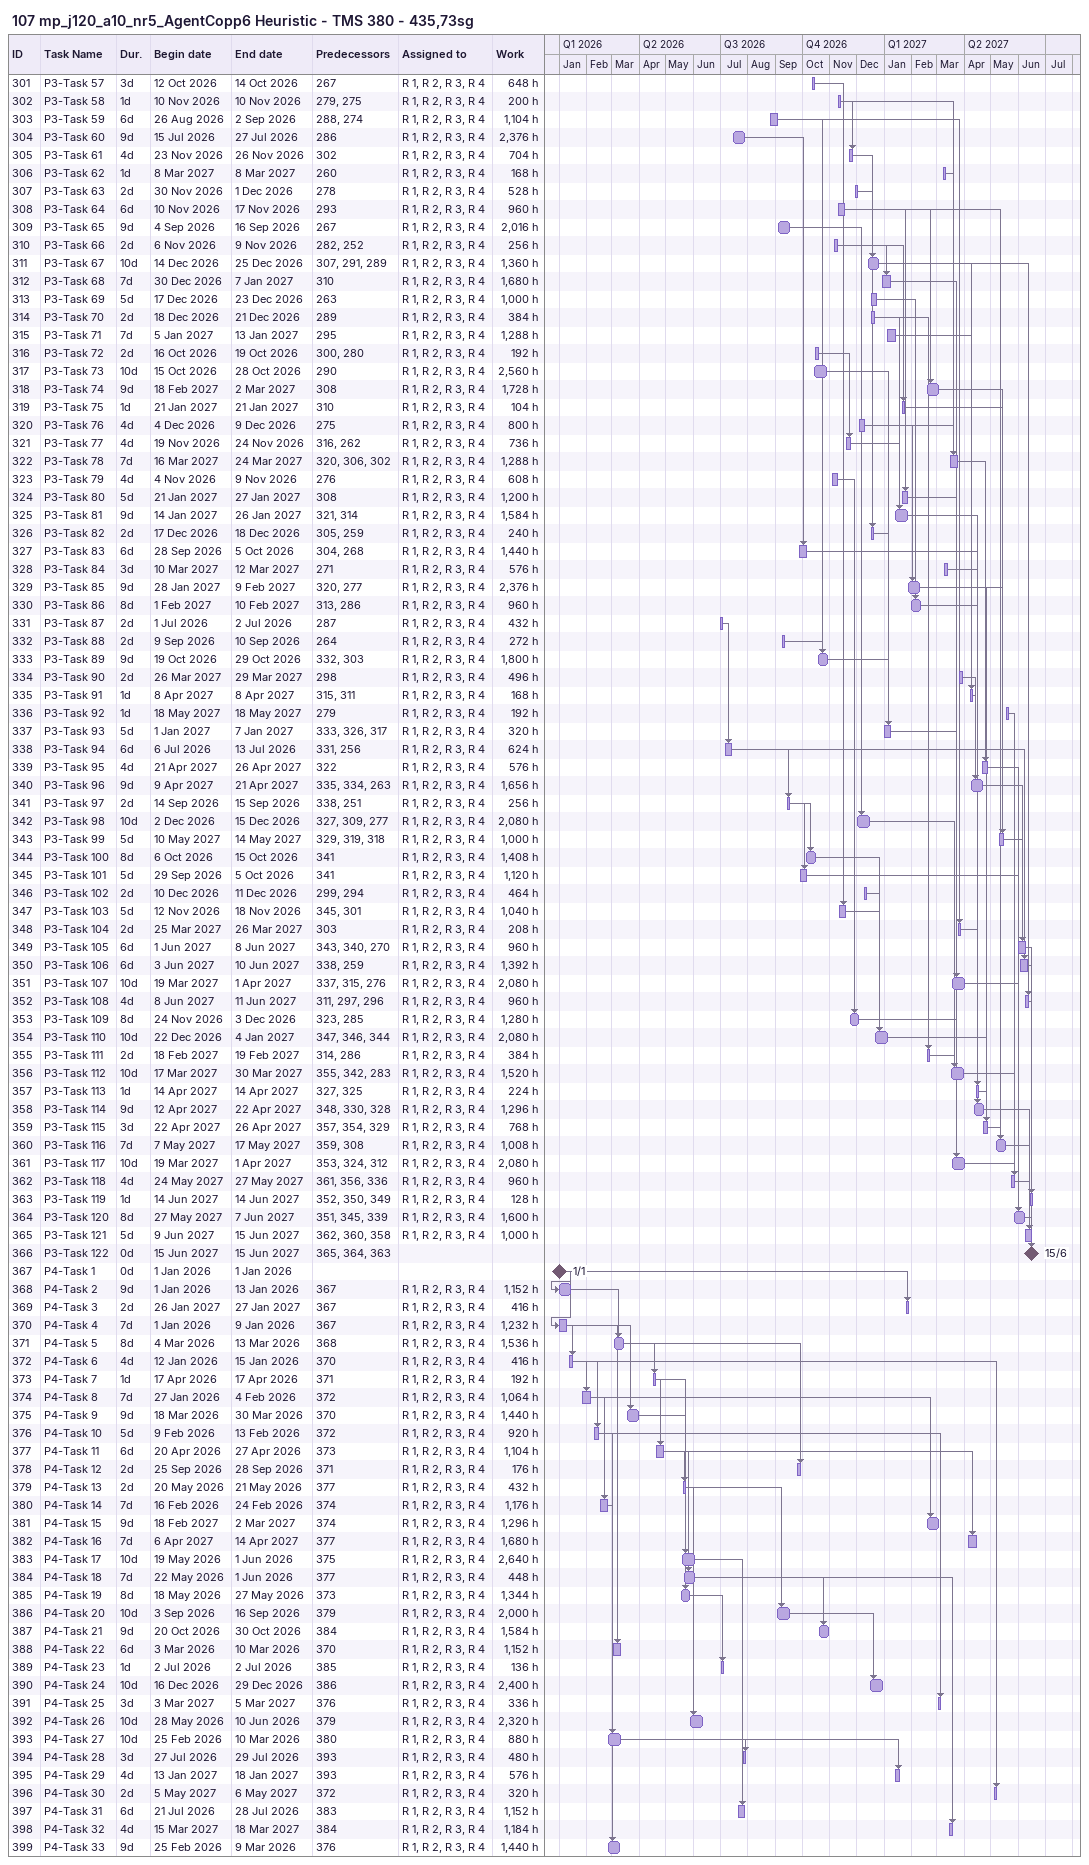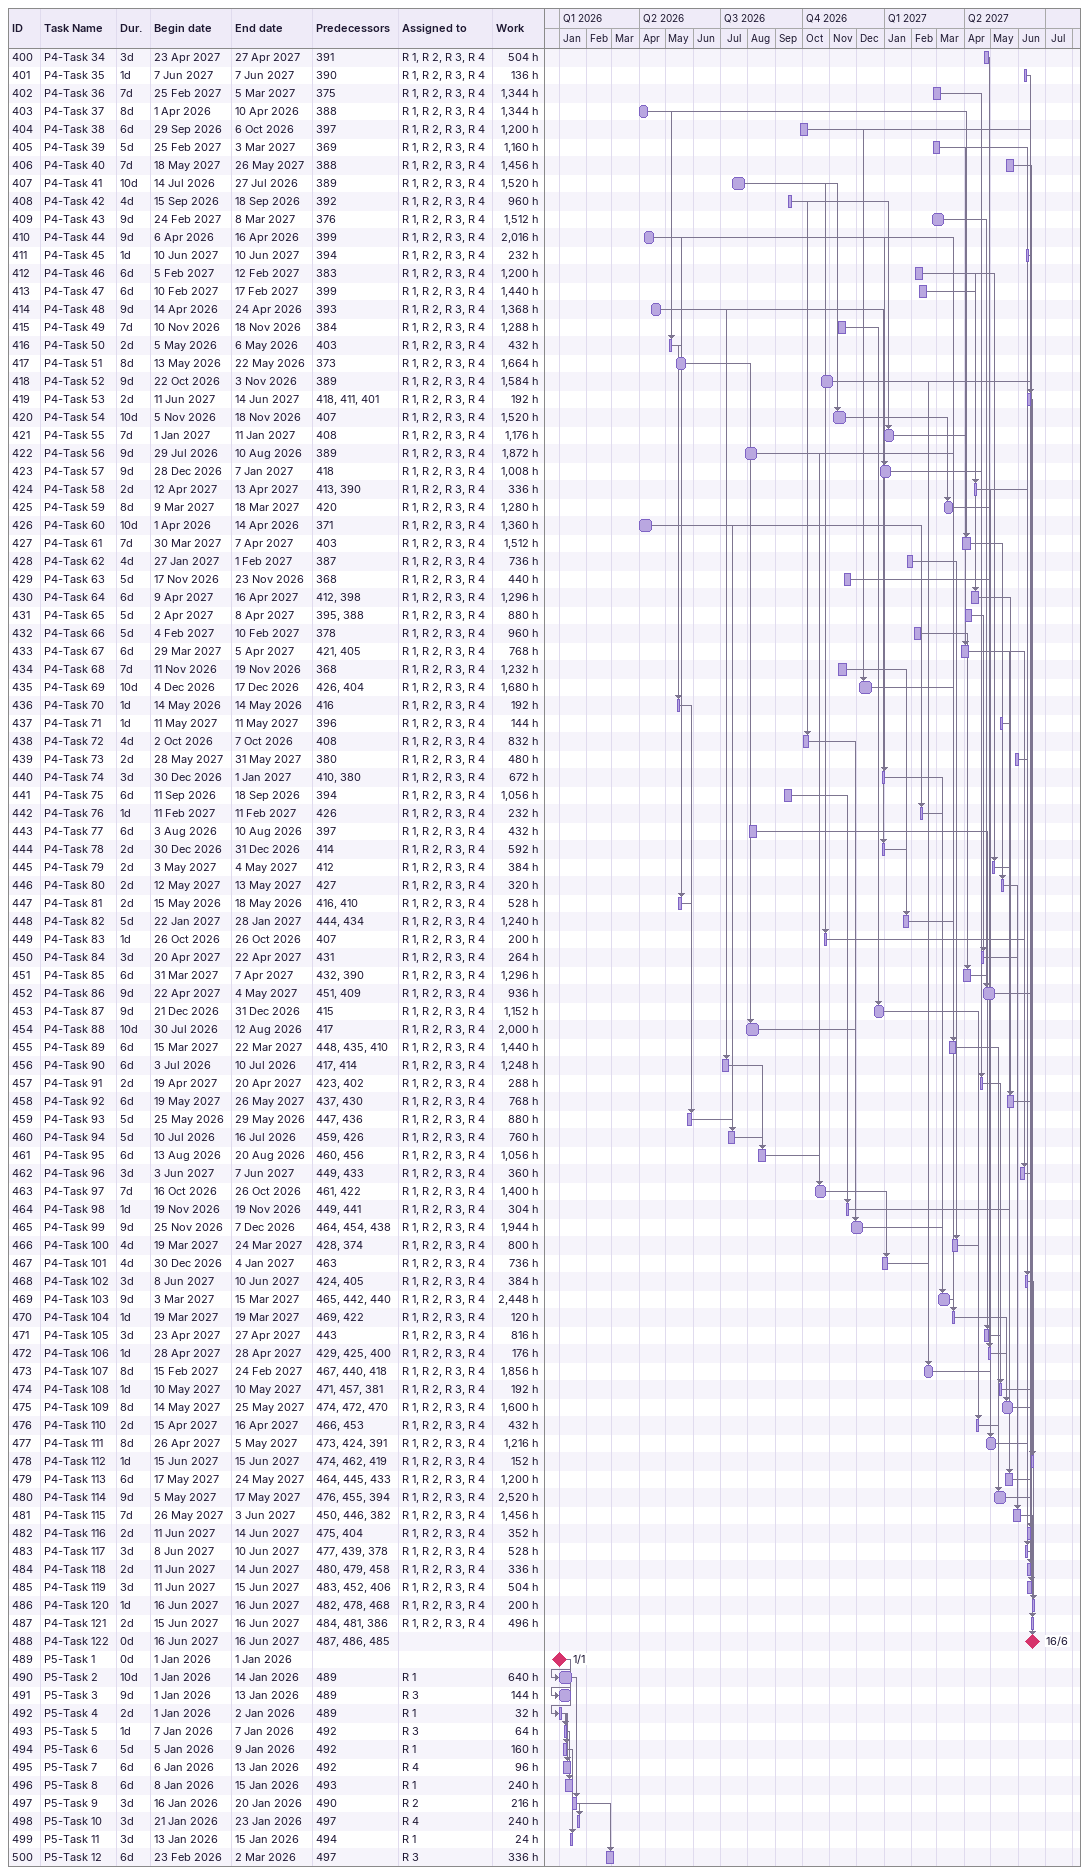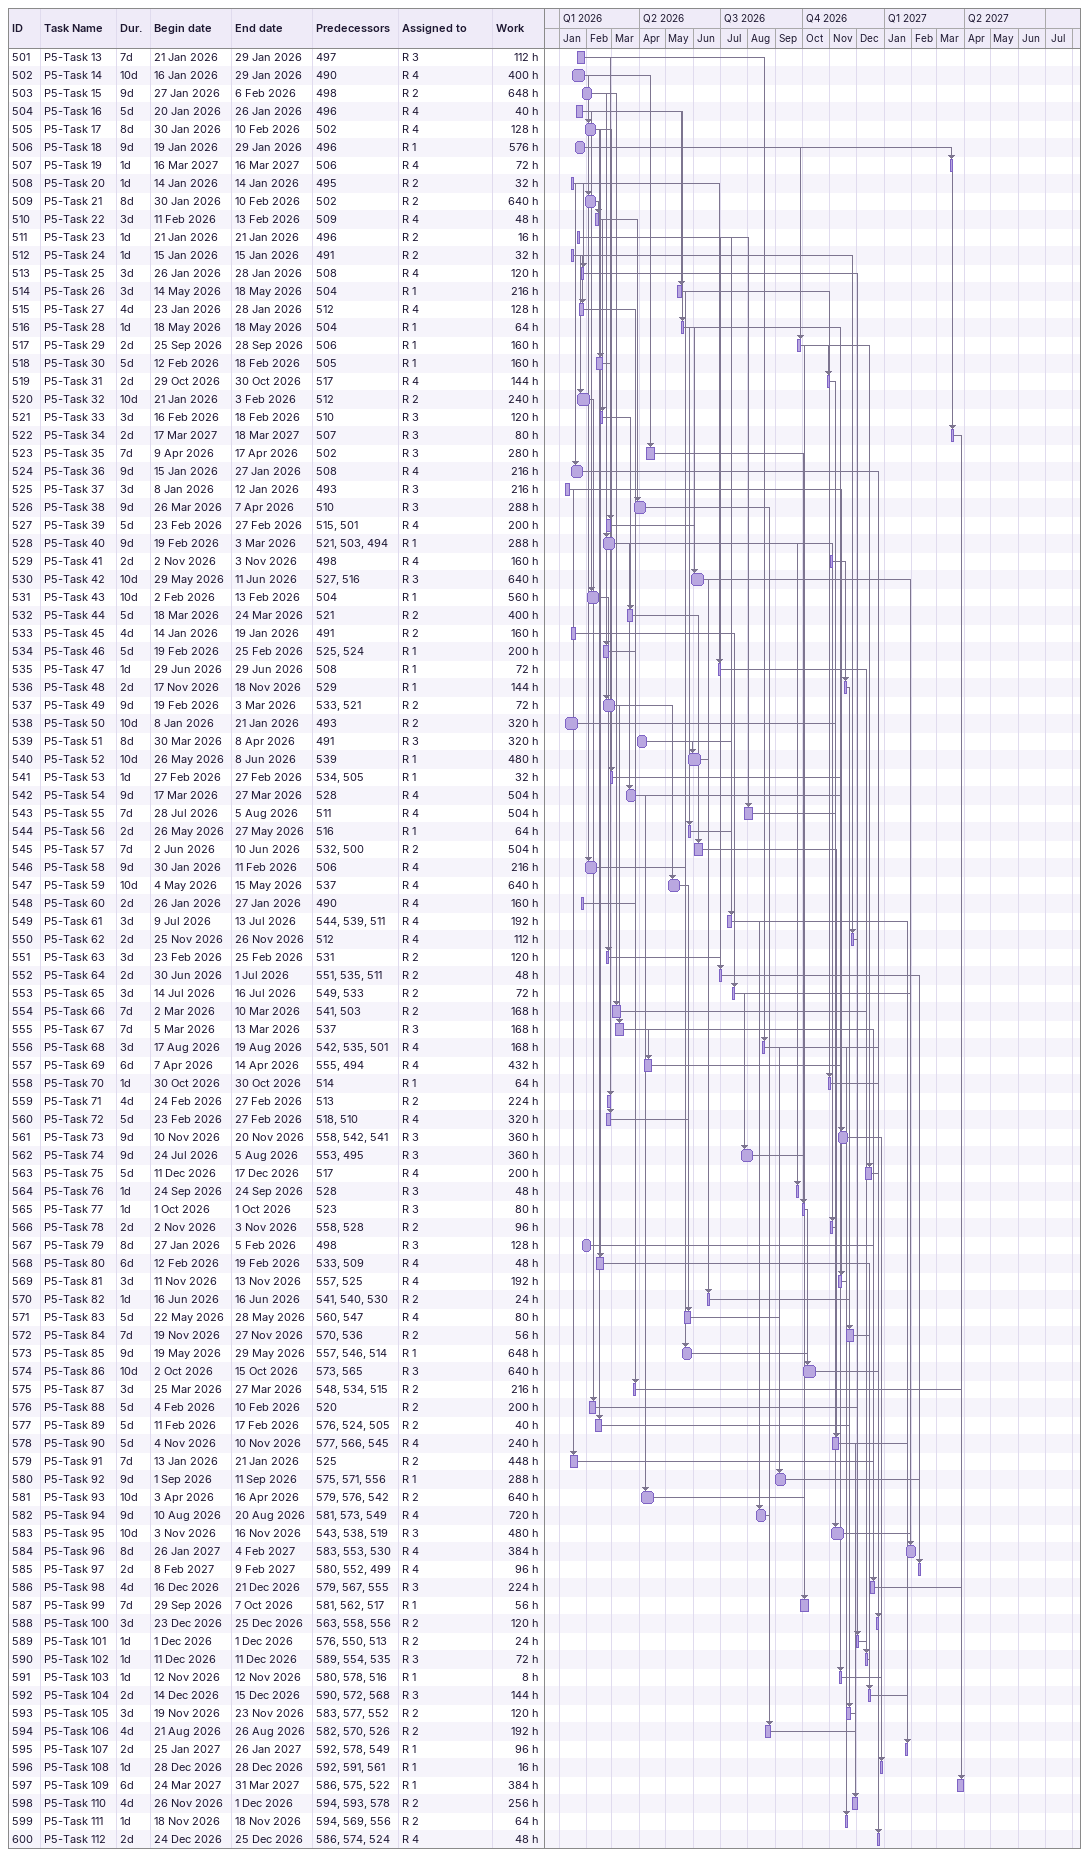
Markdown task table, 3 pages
107 mp_j120_a10_nr5_AgentCopp6 Heuristic - TMS 380 - 435,73sg

| ID | Task | Duration | Start | Finish | Predecessors | Resources | Work (h) |
|---|---|---|---|---|---|---|---|
| 301 | P3-Task 57 | 3d | 2026-10-12 | 2026-10-14 | 267 | R 1, R 2, R 3, R 4 | 648 |
| 302 | P3-Task 58 | 1d | 2026-11-10 | 2026-11-10 | 279, 275 | R 1, R 2, R 3, R 4 | 200 |
| 303 | P3-Task 59 | 6d | 2026-08-26 | 2026-09-02 | 288, 274 | R 1, R 2, R 3, R 4 | 1104 |
| 304 | P3-Task 60 | 9d | 2026-07-15 | 2026-07-27 | 286 | R 1, R 2, R 3, R 4 | 2376 |
| 305 | P3-Task 61 | 4d | 2026-11-23 | 2026-11-26 | 302 | R 1, R 2, R 3, R 4 | 704 |
| 306 | P3-Task 62 | 1d | 2027-03-08 | 2027-03-08 | 260 | R 1, R 2, R 3, R 4 | 168 |
| 307 | P3-Task 63 | 2d | 2026-11-30 | 2026-12-01 | 278 | R 1, R 2, R 3, R 4 | 528 |
| 308 | P3-Task 64 | 6d | 2026-11-10 | 2026-11-17 | 293 | R 1, R 2, R 3, R 4 | 960 |
| 309 | P3-Task 65 | 9d | 2026-09-04 | 2026-09-16 | 267 | R 1, R 2, R 3, R 4 | 2016 |
| 310 | P3-Task 66 | 2d | 2026-11-06 | 2026-11-09 | 282, 252 | R 1, R 2, R 3, R 4 | 256 |
| 311 | P3-Task 67 | 10d | 2026-12-14 | 2026-12-25 | 307, 291, 289 | R 1, R 2, R 3, R 4 | 1360 |
| 312 | P3-Task 68 | 7d | 2026-12-30 | 2027-01-07 | 310 | R 1, R 2, R 3, R 4 | 1680 |
| 313 | P3-Task 69 | 5d | 2026-12-17 | 2026-12-23 | 263 | R 1, R 2, R 3, R 4 | 1000 |
| 314 | P3-Task 70 | 2d | 2026-12-18 | 2026-12-21 | 289 | R 1, R 2, R 3, R 4 | 384 |
| 315 | P3-Task 71 | 7d | 2027-01-05 | 2027-01-13 | 295 | R 1, R 2, R 3, R 4 | 1288 |
| 316 | P3-Task 72 | 2d | 2026-10-16 | 2026-10-19 | 300, 280 | R 1, R 2, R 3, R 4 | 192 |
| 317 | P3-Task 73 | 10d | 2026-10-15 | 2026-10-28 | 290 | R 1, R 2, R 3, R 4 | 2560 |
| 318 | P3-Task 74 | 9d | 2027-02-18 | 2027-03-02 | 308 | R 1, R 2, R 3, R 4 | 1728 |
| 319 | P3-Task 75 | 1d | 2027-01-21 | 2027-01-21 | 310 | R 1, R 2, R 3, R 4 | 104 |
| 320 | P3-Task 76 | 4d | 2026-12-04 | 2026-12-09 | 275 | R 1, R 2, R 3, R 4 | 800 |
| 321 | P3-Task 77 | 4d | 2026-11-19 | 2026-11-24 | 316, 262 | R 1, R 2, R 3, R 4 | 736 |
| 322 | P3-Task 78 | 7d | 2027-03-16 | 2027-03-24 | 320, 306, 302 | R 1, R 2, R 3, R 4 | 1288 |
| 323 | P3-Task 79 | 4d | 2026-11-04 | 2026-11-09 | 276 | R 1, R 2, R 3, R 4 | 608 |
| 324 | P3-Task 80 | 5d | 2027-01-21 | 2027-01-27 | 308 | R 1, R 2, R 3, R 4 | 1200 |
| 325 | P3-Task 81 | 9d | 2027-01-14 | 2027-01-26 | 321, 314 | R 1, R 2, R 3, R 4 | 1584 |
| 326 | P3-Task 82 | 2d | 2026-12-17 | 2026-12-18 | 305, 259 | R 1, R 2, R 3, R 4 | 240 |
| 327 | P3-Task 83 | 6d | 2026-09-28 | 2026-10-05 | 304, 268 | R 1, R 2, R 3, R 4 | 1440 |
| 328 | P3-Task 84 | 3d | 2027-03-10 | 2027-03-12 | 271 | R 1, R 2, R 3, R 4 | 576 |
| 329 | P3-Task 85 | 9d | 2027-01-28 | 2027-02-09 | 320, 277 | R 1, R 2, R 3, R 4 | 2376 |
| 330 | P3-Task 86 | 8d | 2027-02-01 | 2027-02-10 | 313, 286 | R 1, R 2, R 3, R 4 | 960 |
| 331 | P3-Task 87 | 2d | 2026-07-01 | 2026-07-02 | 287 | R 1, R 2, R 3, R 4 | 432 |
| 332 | P3-Task 88 | 2d | 2026-09-09 | 2026-09-10 | 264 | R 1, R 2, R 3, R 4 | 272 |
| 333 | P3-Task 89 | 9d | 2026-10-19 | 2026-10-29 | 332, 303 | R 1, R 2, R 3, R 4 | 1800 |
| 334 | P3-Task 90 | 2d | 2027-03-26 | 2027-03-29 | 298 | R 1, R 2, R 3, R 4 | 496 |
| 335 | P3-Task 91 | 1d | 2027-04-08 | 2027-04-08 | 315, 311 | R 1, R 2, R 3, R 4 | 168 |
| 336 | P3-Task 92 | 1d | 2027-05-18 | 2027-05-18 | 279 | R 1, R 2, R 3, R 4 | 192 |
| 337 | P3-Task 93 | 5d | 2027-01-01 | 2027-01-07 | 333, 326, 317 | R 1, R 2, R 3, R 4 | 320 |
| 338 | P3-Task 94 | 6d | 2026-07-06 | 2026-07-13 | 331, 256 | R 1, R 2, R 3, R 4 | 624 |
| 339 | P3-Task 95 | 4d | 2027-04-21 | 2027-04-26 | 322 | R 1, R 2, R 3, R 4 | 576 |
| 340 | P3-Task 96 | 9d | 2027-04-09 | 2027-04-21 | 335, 334, 263 | R 1, R 2, R 3, R 4 | 1656 |
| 341 | P3-Task 97 | 2d | 2026-09-14 | 2026-09-15 | 338, 251 | R 1, R 2, R 3, R 4 | 256 |
| 342 | P3-Task 98 | 10d | 2026-12-02 | 2026-12-15 | 327, 309, 277 | R 1, R 2, R 3, R 4 | 2080 |
| 343 | P3-Task 99 | 5d | 2027-05-10 | 2027-05-14 | 329, 319, 318 | R 1, R 2, R 3, R 4 | 1000 |
| 344 | P3-Task 100 | 8d | 2026-10-06 | 2026-10-15 | 341 | R 1, R 2, R 3, R 4 | 1408 |
| 345 | P3-Task 101 | 5d | 2026-09-29 | 2026-10-05 | 341 | R 1, R 2, R 3, R 4 | 1120 |
| 346 | P3-Task 102 | 2d | 2026-12-10 | 2026-12-11 | 299, 294 | R 1, R 2, R 3, R 4 | 464 |
| 347 | P3-Task 103 | 5d | 2026-11-12 | 2026-11-18 | 345, 301 | R 1, R 2, R 3, R 4 | 1040 |
| 348 | P3-Task 104 | 2d | 2027-03-25 | 2027-03-26 | 303 | R 1, R 2, R 3, R 4 | 208 |
| 349 | P3-Task 105 | 6d | 2027-06-01 | 2027-06-08 | 343, 340, 270 | R 1, R 2, R 3, R 4 | 960 |
| 350 | P3-Task 106 | 6d | 2027-06-03 | 2027-06-10 | 338, 259 | R 1, R 2, R 3, R 4 | 1392 |
| 351 | P3-Task 107 | 10d | 2027-03-19 | 2027-04-01 | 337, 315, 276 | R 1, R 2, R 3, R 4 | 2080 |
| 352 | P3-Task 108 | 4d | 2027-06-08 | 2027-06-11 | 311, 297, 296 | R 1, R 2, R 3, R 4 | 960 |
| 353 | P3-Task 109 | 8d | 2026-11-24 | 2026-12-03 | 323, 285 | R 1, R 2, R 3, R 4 | 1280 |
| 354 | P3-Task 110 | 10d | 2026-12-22 | 2027-01-04 | 347, 346, 344 | R 1, R 2, R 3, R 4 | 2080 |
| 355 | P3-Task 111 | 2d | 2027-02-18 | 2027-02-19 | 314, 286 | R 1, R 2, R 3, R 4 | 384 |
| 356 | P3-Task 112 | 10d | 2027-03-17 | 2027-03-30 | 355, 342, 283 | R 1, R 2, R 3, R 4 | 1520 |
| 357 | P3-Task 113 | 1d | 2027-04-14 | 2027-04-14 | 327, 325 | R 1, R 2, R 3, R 4 | 224 |
| 358 | P3-Task 114 | 9d | 2027-04-12 | 2027-04-22 | 348, 330, 328 | R 1, R 2, R 3, R 4 | 1296 |
| 359 | P3-Task 115 | 3d | 2027-04-22 | 2027-04-26 | 357, 354, 329 | R 1, R 2, R 3, R 4 | 768 |
| 360 | P3-Task 116 | 7d | 2027-05-07 | 2027-05-17 | 359, 308 | R 1, R 2, R 3, R 4 | 1008 |
| 361 | P3-Task 117 | 10d | 2027-03-19 | 2027-04-01 | 353, 324, 312 | R 1, R 2, R 3, R 4 | 2080 |
| 362 | P3-Task 118 | 4d | 2027-05-24 | 2027-05-27 | 361, 356, 336 | R 1, R 2, R 3, R 4 | 960 |
| 363 | P3-Task 119 | 1d | 2027-06-14 | 2027-06-14 | 352, 350, 349 | R 1, R 2, R 3, R 4 | 128 |
| 364 | P3-Task 120 | 8d | 2027-05-27 | 2027-06-07 | 351, 345, 339 | R 1, R 2, R 3, R 4 | 1600 |
| 365 | P3-Task 121 | 5d | 2027-06-09 | 2027-06-15 | 362, 360, 358 | R 1, R 2, R 3, R 4 | 1000 |
| 366 | P3-Task 122 | 0d | 2027-06-15 | 2027-06-15 | 365, 364, 363 |  |  |
| 367 | P4-Task 1 | 0d | 2026-01-01 | 2026-01-01 |  |  |  |
| 368 | P4-Task 2 | 9d | 2026-01-01 | 2026-01-13 | 367 | R 1, R 2, R 3, R 4 | 1152 |
| 369 | P4-Task 3 | 2d | 2027-01-26 | 2027-01-27 | 367 | R 1, R 2, R 3, R 4 | 416 |
| 370 | P4-Task 4 | 7d | 2026-01-01 | 2026-01-09 | 367 | R 1, R 2, R 3, R 4 | 1232 |
| 371 | P4-Task 5 | 8d | 2026-03-04 | 2026-03-13 | 368 | R 1, R 2, R 3, R 4 | 1536 |
| 372 | P4-Task 6 | 4d | 2026-01-12 | 2026-01-15 | 370 | R 1, R 2, R 3, R 4 | 416 |
| 373 | P4-Task 7 | 1d | 2026-04-17 | 2026-04-17 | 371 | R 1, R 2, R 3, R 4 | 192 |
| 374 | P4-Task 8 | 7d | 2026-01-27 | 2026-02-04 | 372 | R 1, R 2, R 3, R 4 | 1064 |
| 375 | P4-Task 9 | 9d | 2026-03-18 | 2026-03-30 | 370 | R 1, R 2, R 3, R 4 | 1440 |
| 376 | P4-Task 10 | 5d | 2026-02-09 | 2026-02-13 | 372 | R 1, R 2, R 3, R 4 | 920 |
| 377 | P4-Task 11 | 6d | 2026-04-20 | 2026-04-27 | 373 | R 1, R 2, R 3, R 4 | 1104 |
| 378 | P4-Task 12 | 2d | 2026-09-25 | 2026-09-28 | 371 | R 1, R 2, R 3, R 4 | 176 |
| 379 | P4-Task 13 | 2d | 2026-05-20 | 2026-05-21 | 377 | R 1, R 2, R 3, R 4 | 432 |
| 380 | P4-Task 14 | 7d | 2026-02-16 | 2026-02-24 | 374 | R 1, R 2, R 3, R 4 | 1176 |
| 381 | P4-Task 15 | 9d | 2027-02-18 | 2027-03-02 | 374 | R 1, R 2, R 3, R 4 | 1296 |
| 382 | P4-Task 16 | 7d | 2027-04-06 | 2027-04-14 | 377 | R 1, R 2, R 3, R 4 | 1680 |
| 383 | P4-Task 17 | 10d | 2026-05-19 | 2026-06-01 | 375 | R 1, R 2, R 3, R 4 | 2640 |
| 384 | P4-Task 18 | 7d | 2026-05-22 | 2026-06-01 | 377 | R 1, R 2, R 3, R 4 | 448 |
| 385 | P4-Task 19 | 8d | 2026-05-18 | 2026-05-27 | 373 | R 1, R 2, R 3, R 4 | 1344 |
| 386 | P4-Task 20 | 10d | 2026-09-03 | 2026-09-16 | 379 | R 1, R 2, R 3, R 4 | 2000 |
| 387 | P4-Task 21 | 9d | 2026-10-20 | 2026-10-30 | 384 | R 1, R 2, R 3, R 4 | 1584 |
| 388 | P4-Task 22 | 6d | 2026-03-03 | 2026-03-10 | 370 | R 1, R 2, R 3, R 4 | 1152 |
| 389 | P4-Task 23 | 1d | 2026-07-02 | 2026-07-02 | 385 | R 1, R 2, R 3, R 4 | 136 |
| 390 | P4-Task 24 | 10d | 2026-12-16 | 2026-12-29 | 386 | R 1, R 2, R 3, R 4 | 2400 |
| 391 | P4-Task 25 | 3d | 2027-03-03 | 2027-03-05 | 376 | R 1, R 2, R 3, R 4 | 336 |
| 392 | P4-Task 26 | 10d | 2026-05-28 | 2026-06-10 | 379 | R 1, R 2, R 3, R 4 | 2320 |
| 393 | P4-Task 27 | 10d | 2026-02-25 | 2026-03-10 | 380 | R 1, R 2, R 3, R 4 | 880 |
| 394 | P4-Task 28 | 3d | 2026-07-27 | 2026-07-29 | 393 | R 1, R 2, R 3, R 4 | 480 |
| 395 | P4-Task 29 | 4d | 2027-01-13 | 2027-01-18 | 393 | R 1, R 2, R 3, R 4 | 576 |
| 396 | P4-Task 30 | 2d | 2027-05-05 | 2027-05-06 | 372 | R 1, R 2, R 3, R 4 | 320 |
| 397 | P4-Task 31 | 6d | 2026-07-21 | 2026-07-28 | 383 | R 1, R 2, R 3, R 4 | 1152 |
| 398 | P4-Task 32 | 4d | 2027-03-15 | 2027-03-18 | 384 | R 1, R 2, R 3, R 4 | 1184 |
| 399 | P4-Task 33 | 9d | 2026-02-25 | 2026-03-09 | 376 | R 1, R 2, R 3, R 4 | 1440 |
| 400 | P4-Task 34 | 3d | 2027-04-23 | 2027-04-27 | 391 | R 1, R 2, R 3, R 4 | 504 |
| 401 | P4-Task 35 | 1d | 2027-06-07 | 2027-06-07 | 390 | R 1, R 2, R 3, R 4 | 136 |
| 402 | P4-Task 36 | 7d | 2027-02-25 | 2027-03-05 | 375 | R 1, R 2, R 3, R 4 | 1344 |
| 403 | P4-Task 37 | 8d | 2026-04-01 | 2026-04-10 | 388 | R 1, R 2, R 3, R 4 | 1344 |
| 404 | P4-Task 38 | 6d | 2026-09-29 | 2026-10-06 | 397 | R 1, R 2, R 3, R 4 | 1200 |
| 405 | P4-Task 39 | 5d | 2027-02-25 | 2027-03-03 | 369 | R 1, R 2, R 3, R 4 | 1160 |
| 406 | P4-Task 40 | 7d | 2027-05-18 | 2027-05-26 | 388 | R 1, R 2, R 3, R 4 | 1456 |
| 407 | P4-Task 41 | 10d | 2026-07-14 | 2026-07-27 | 389 | R 1, R 2, R 3, R 4 | 1520 |
| 408 | P4-Task 42 | 4d | 2026-09-15 | 2026-09-18 | 392 | R 1, R 2, R 3, R 4 | 960 |
| 409 | P4-Task 43 | 9d | 2027-02-24 | 2027-03-08 | 376 | R 1, R 2, R 3, R 4 | 1512 |
| 410 | P4-Task 44 | 9d | 2026-04-06 | 2026-04-16 | 399 | R 1, R 2, R 3, R 4 | 2016 |
| 411 | P4-Task 45 | 1d | 2027-06-10 | 2027-06-10 | 394 | R 1, R 2, R 3, R 4 | 232 |
| 412 | P4-Task 46 | 6d | 2027-02-05 | 2027-02-12 | 383 | R 1, R 2, R 3, R 4 | 1200 |
| 413 | P4-Task 47 | 6d | 2027-02-10 | 2027-02-17 | 399 | R 1, R 2, R 3, R 4 | 1440 |
| 414 | P4-Task 48 | 9d | 2026-04-14 | 2026-04-24 | 393 | R 1, R 2, R 3, R 4 | 1368 |
| 415 | P4-Task 49 | 7d | 2026-11-10 | 2026-11-18 | 384 | R 1, R 2, R 3, R 4 | 1288 |
| 416 | P4-Task 50 | 2d | 2026-05-05 | 2026-05-06 | 403 | R 1, R 2, R 3, R 4 | 432 |
| 417 | P4-Task 51 | 8d | 2026-05-13 | 2026-05-22 | 373 | R 1, R 2, R 3, R 4 | 1664 |
| 418 | P4-Task 52 | 9d | 2026-10-22 | 2026-11-03 | 389 | R 1, R 2, R 3, R 4 | 1584 |
| 419 | P4-Task 53 | 2d | 2027-06-11 | 2027-06-14 | 418, 411, 401 | R 1, R 2, R 3, R 4 | 192 |
| 420 | P4-Task 54 | 10d | 2026-11-05 | 2026-11-18 | 407 | R 1, R 2, R 3, R 4 | 1520 |
| 421 | P4-Task 55 | 7d | 2027-01-01 | 2027-01-11 | 408 | R 1, R 2, R 3, R 4 | 1176 |
| 422 | P4-Task 56 | 9d | 2026-07-29 | 2026-08-10 | 389 | R 1, R 2, R 3, R 4 | 1872 |
| 423 | P4-Task 57 | 9d | 2026-12-28 | 2027-01-07 | 418 | R 1, R 2, R 3, R 4 | 1008 |
| 424 | P4-Task 58 | 2d | 2027-04-12 | 2027-04-13 | 413, 390 | R 1, R 2, R 3, R 4 | 336 |
| 425 | P4-Task 59 | 8d | 2027-03-09 | 2027-03-18 | 420 | R 1, R 2, R 3, R 4 | 1280 |
| 426 | P4-Task 60 | 10d | 2026-04-01 | 2026-04-14 | 371 | R 1, R 2, R 3, R 4 | 1360 |
| 427 | P4-Task 61 | 7d | 2027-03-30 | 2027-04-07 | 403 | R 1, R 2, R 3, R 4 | 1512 |
| 428 | P4-Task 62 | 4d | 2027-01-27 | 2027-02-01 | 387 | R 1, R 2, R 3, R 4 | 736 |
| 429 | P4-Task 63 | 5d | 2026-11-17 | 2026-11-23 | 368 | R 1, R 2, R 3, R 4 | 440 |
| 430 | P4-Task 64 | 6d | 2027-04-09 | 2027-04-16 | 412, 398 | R 1, R 2, R 3, R 4 | 1296 |
| 431 | P4-Task 65 | 5d | 2027-04-02 | 2027-04-08 | 395, 388 | R 1, R 2, R 3, R 4 | 880 |
| 432 | P4-Task 66 | 5d | 2027-02-04 | 2027-02-10 | 378 | R 1, R 2, R 3, R 4 | 960 |
| 433 | P4-Task 67 | 6d | 2027-03-29 | 2027-04-05 | 421, 405 | R 1, R 2, R 3, R 4 | 768 |
| 434 | P4-Task 68 | 7d | 2026-11-11 | 2026-11-19 | 368 | R 1, R 2, R 3, R 4 | 1232 |
| 435 | P4-Task 69 | 10d | 2026-12-04 | 2026-12-17 | 426, 404 | R 1, R 2, R 3, R 4 | 1680 |
| 436 | P4-Task 70 | 1d | 2026-05-14 | 2026-05-14 | 416 | R 1, R 2, R 3, R 4 | 192 |
| 437 | P4-Task 71 | 1d | 2027-05-11 | 2027-05-11 | 396 | R 1, R 2, R 3, R 4 | 144 |
| 438 | P4-Task 72 | 4d | 2026-10-02 | 2026-10-07 | 408 | R 1, R 2, R 3, R 4 | 832 |
| 439 | P4-Task 73 | 2d | 2027-05-28 | 2027-05-31 | 380 | R 1, R 2, R 3, R 4 | 480 |
| 440 | P4-Task 74 | 3d | 2026-12-30 | 2027-01-01 | 410, 380 | R 1, R 2, R 3, R 4 | 672 |
| 441 | P4-Task 75 | 6d | 2026-09-11 | 2026-09-18 | 394 | R 1, R 2, R 3, R 4 | 1056 |
| 442 | P4-Task 76 | 1d | 2027-02-11 | 2027-02-11 | 426 | R 1, R 2, R 3, R 4 | 232 |
| 443 | P4-Task 77 | 6d | 2026-08-03 | 2026-08-10 | 397 | R 1, R 2, R 3, R 4 | 432 |
| 444 | P4-Task 78 | 2d | 2026-12-30 | 2026-12-31 | 414 | R 1, R 2, R 3, R 4 | 592 |
| 445 | P4-Task 79 | 2d | 2027-05-03 | 2027-05-04 | 412 | R 1, R 2, R 3, R 4 | 384 |
| 446 | P4-Task 80 | 2d | 2027-05-12 | 2027-05-13 | 427 | R 1, R 2, R 3, R 4 | 320 |
| 447 | P4-Task 81 | 2d | 2026-05-15 | 2026-05-18 | 416, 410 | R 1, R 2, R 3, R 4 | 528 |
| 448 | P4-Task 82 | 5d | 2027-01-22 | 2027-01-28 | 444, 434 | R 1, R 2, R 3, R 4 | 1240 |
| 449 | P4-Task 83 | 1d | 2026-10-26 | 2026-10-26 | 407 | R 1, R 2, R 3, R 4 | 200 |
| 450 | P4-Task 84 | 3d | 2027-04-20 | 2027-04-22 | 431 | R 1, R 2, R 3, R 4 | 264 |
| 451 | P4-Task 85 | 6d | 2027-03-31 | 2027-04-07 | 432, 390 | R 1, R 2, R 3, R 4 | 1296 |
| 452 | P4-Task 86 | 9d | 2027-04-22 | 2027-05-04 | 451, 409 | R 1, R 2, R 3, R 4 | 936 |
| 453 | P4-Task 87 | 9d | 2026-12-21 | 2026-12-31 | 415 | R 1, R 2, R 3, R 4 | 1152 |
| 454 | P4-Task 88 | 10d | 2026-07-30 | 2026-08-12 | 417 | R 1, R 2, R 3, R 4 | 2000 |
| 455 | P4-Task 89 | 6d | 2027-03-15 | 2027-03-22 | 448, 435, 410 | R 1, R 2, R 3, R 4 | 1440 |
| 456 | P4-Task 90 | 6d | 2026-07-03 | 2026-07-10 | 417, 414 | R 1, R 2, R 3, R 4 | 1248 |
| 457 | P4-Task 91 | 2d | 2027-04-19 | 2027-04-20 | 423, 402 | R 1, R 2, R 3, R 4 | 288 |
| 458 | P4-Task 92 | 6d | 2027-05-19 | 2027-05-26 | 437, 430 | R 1, R 2, R 3, R 4 | 768 |
| 459 | P4-Task 93 | 5d | 2026-05-25 | 2026-05-29 | 447, 436 | R 1, R 2, R 3, R 4 | 880 |
| 460 | P4-Task 94 | 5d | 2026-07-10 | 2026-07-16 | 459, 426 | R 1, R 2, R 3, R 4 | 760 |
| 461 | P4-Task 95 | 6d | 2026-08-13 | 2026-08-20 | 460, 456 | R 1, R 2, R 3, R 4 | 1056 |
| 462 | P4-Task 96 | 3d | 2027-06-03 | 2027-06-07 | 449, 433 | R 1, R 2, R 3, R 4 | 360 |
| 463 | P4-Task 97 | 7d | 2026-10-16 | 2026-10-26 | 461, 422 | R 1, R 2, R 3, R 4 | 1400 |
| 464 | P4-Task 98 | 1d | 2026-11-19 | 2026-11-19 | 449, 441 | R 1, R 2, R 3, R 4 | 304 |
| 465 | P4-Task 99 | 9d | 2026-11-25 | 2026-12-07 | 464, 454, 438 | R 1, R 2, R 3, R 4 | 1944 |
| 466 | P4-Task 100 | 4d | 2027-03-19 | 2027-03-24 | 428, 374 | R 1, R 2, R 3, R 4 | 800 |
| 467 | P4-Task 101 | 4d | 2026-12-30 | 2027-01-04 | 463 | R 1, R 2, R 3, R 4 | 736 |
| 468 | P4-Task 102 | 3d | 2027-06-08 | 2027-06-10 | 424, 405 | R 1, R 2, R 3, R 4 | 384 |
| 469 | P4-Task 103 | 9d | 2027-03-03 | 2027-03-15 | 465, 442, 440 | R 1, R 2, R 3, R 4 | 2448 |
| 470 | P4-Task 104 | 1d | 2027-03-19 | 2027-03-19 | 469, 422 | R 1, R 2, R 3, R 4 | 120 |
| 471 | P4-Task 105 | 3d | 2027-04-23 | 2027-04-27 | 443 | R 1, R 2, R 3, R 4 | 816 |
| 472 | P4-Task 106 | 1d | 2027-04-28 | 2027-04-28 | 429, 425, 400 | R 1, R 2, R 3, R 4 | 176 |
| 473 | P4-Task 107 | 8d | 2027-02-15 | 2027-02-24 | 467, 440, 418 | R 1, R 2, R 3, R 4 | 1856 |
| 474 | P4-Task 108 | 1d | 2027-05-10 | 2027-05-10 | 471, 457, 381 | R 1, R 2, R 3, R 4 | 192 |
| 475 | P4-Task 109 | 8d | 2027-05-14 | 2027-05-25 | 474, 472, 470 | R 1, R 2, R 3, R 4 | 1600 |
| 476 | P4-Task 110 | 2d | 2027-04-15 | 2027-04-16 | 466, 453 | R 1, R 2, R 3, R 4 | 432 |
| 477 | P4-Task 111 | 8d | 2027-04-26 | 2027-05-05 | 473, 424, 391 | R 1, R 2, R 3, R 4 | 1216 |
| 478 | P4-Task 112 | 1d | 2027-06-15 | 2027-06-15 | 474, 462, 419 | R 1, R 2, R 3, R 4 | 152 |
| 479 | P4-Task 113 | 6d | 2027-05-17 | 2027-05-24 | 464, 445, 433 | R 1, R 2, R 3, R 4 | 1200 |
| 480 | P4-Task 114 | 9d | 2027-05-05 | 2027-05-17 | 476, 455, 394 | R 1, R 2, R 3, R 4 | 2520 |
| 481 | P4-Task 115 | 7d | 2027-05-26 | 2027-06-03 | 450, 446, 382 | R 1, R 2, R 3, R 4 | 1456 |
| 482 | P4-Task 116 | 2d | 2027-06-11 | 2027-06-14 | 475, 404 | R 1, R 2, R 3, R 4 | 352 |
| 483 | P4-Task 117 | 3d | 2027-06-08 | 2027-06-10 | 477, 439, 378 | R 1, R 2, R 3, R 4 | 528 |
| 484 | P4-Task 118 | 2d | 2027-06-11 | 2027-06-14 | 480, 479, 458 | R 1, R 2, R 3, R 4 | 336 |
| 485 | P4-Task 119 | 3d | 2027-06-11 | 2027-06-15 | 483, 452, 406 | R 1, R 2, R 3, R 4 | 504 |
| 486 | P4-Task 120 | 1d | 2027-06-16 | 2027-06-16 | 482, 478, 468 | R 1, R 2, R 3, R 4 | 200 |
| 487 | P4-Task 121 | 2d | 2027-06-15 | 2027-06-16 | 484, 481, 386 | R 1, R 2, R 3, R 4 | 496 |
| 488 | P4-Task 122 | 0d | 2027-06-16 | 2027-06-16 | 487, 486, 485 |  |  |
| 489 | P5-Task 1 | 0d | 2026-01-01 | 2026-01-01 |  |  |  |
| 490 | P5-Task 2 | 10d | 2026-01-01 | 2026-01-14 | 489 | R 1 | 640 |
| 491 | P5-Task 3 | 9d | 2026-01-01 | 2026-01-13 | 489 | R 3 | 144 |
| 492 | P5-Task 4 | 2d | 2026-01-01 | 2026-01-02 | 489 | R 1 | 32 |
| 493 | P5-Task 5 | 1d | 2026-01-07 | 2026-01-07 | 492 | R 3 | 64 |
| 494 | P5-Task 6 | 5d | 2026-01-05 | 2026-01-09 | 492 | R 1 | 160 |
| 495 | P5-Task 7 | 6d | 2026-01-06 | 2026-01-13 | 492 | R 4 | 96 |
| 496 | P5-Task 8 | 6d | 2026-01-08 | 2026-01-15 | 493 | R 1 | 240 |
| 497 | P5-Task 9 | 3d | 2026-01-16 | 2026-01-20 | 490 | R 2 | 216 |
| 498 | P5-Task 10 | 3d | 2026-01-21 | 2026-01-23 | 497 | R 4 | 240 |
| 499 | P5-Task 11 | 3d | 2026-01-13 | 2026-01-15 | 494 | R 1 | 24 |
| 500 | P5-Task 12 | 6d | 2026-02-23 | 2026-03-02 | 497 | R 3 | 336 |
| 501 | P5-Task 13 | 7d | 2026-01-21 | 2026-01-29 | 497 | R 3 | 112 |
| 502 | P5-Task 14 | 10d | 2026-01-16 | 2026-01-29 | 490 | R 4 | 400 |
| 503 | P5-Task 15 | 9d | 2026-01-27 | 2026-02-06 | 498 | R 2 | 648 |
| 504 | P5-Task 16 | 5d | 2026-01-20 | 2026-01-26 | 496 | R 4 | 40 |
| 505 | P5-Task 17 | 8d | 2026-01-30 | 2026-02-10 | 502 | R 4 | 128 |
| 506 | P5-Task 18 | 9d | 2026-01-19 | 2026-01-29 | 496 | R 1 | 576 |
| 507 | P5-Task 19 | 1d | 2027-03-16 | 2027-03-16 | 506 | R 4 | 72 |
| 508 | P5-Task 20 | 1d | 2026-01-14 | 2026-01-14 | 495 | R 2 | 32 |
| 509 | P5-Task 21 | 8d | 2026-01-30 | 2026-02-10 | 502 | R 2 | 640 |
| 510 | P5-Task 22 | 3d | 2026-02-11 | 2026-02-13 | 509 | R 4 | 48 |
| 511 | P5-Task 23 | 1d | 2026-01-21 | 2026-01-21 | 496 | R 2 | 16 |
| 512 | P5-Task 24 | 1d | 2026-01-15 | 2026-01-15 | 491 | R 2 | 32 |
| 513 | P5-Task 25 | 3d | 2026-01-26 | 2026-01-28 | 508 | R 4 | 120 |
| 514 | P5-Task 26 | 3d | 2026-05-14 | 2026-05-18 | 504 | R 1 | 216 |
| 515 | P5-Task 27 | 4d | 2026-01-23 | 2026-01-28 | 512 | R 4 | 128 |
| 516 | P5-Task 28 | 1d | 2026-05-18 | 2026-05-18 | 504 | R 1 | 64 |
| 517 | P5-Task 29 | 2d | 2026-09-25 | 2026-09-28 | 506 | R 1 | 160 |
| 518 | P5-Task 30 | 5d | 2026-02-12 | 2026-02-18 | 505 | R 1 | 160 |
| 519 | P5-Task 31 | 2d | 2026-10-29 | 2026-10-30 | 517 | R 4 | 144 |
| 520 | P5-Task 32 | 10d | 2026-01-21 | 2026-02-03 | 512 | R 2 | 240 |
| 521 | P5-Task 33 | 3d | 2026-02-16 | 2026-02-18 | 510 | R 3 | 120 |
| 522 | P5-Task 34 | 2d | 2027-03-17 | 2027-03-18 | 507 | R 3 | 80 |
| 523 | P5-Task 35 | 7d | 2026-04-09 | 2026-04-17 | 502 | R 3 | 280 |
| 524 | P5-Task 36 | 9d | 2026-01-15 | 2026-01-27 | 508 | R 4 | 216 |
| 525 | P5-Task 37 | 3d | 2026-01-08 | 2026-01-12 | 493 | R 3 | 216 |
| 526 | P5-Task 38 | 9d | 2026-03-26 | 2026-04-07 | 510 | R 3 | 288 |
| 527 | P5-Task 39 | 5d | 2026-02-23 | 2026-02-27 | 515, 501 | R 4 | 200 |
| 528 | P5-Task 40 | 9d | 2026-02-19 | 2026-03-03 | 521, 503, 494 | R 1 | 288 |
| 529 | P5-Task 41 | 2d | 2026-11-02 | 2026-11-03 | 498 | R 4 | 160 |
| 530 | P5-Task 42 | 10d | 2026-05-29 | 2026-06-11 | 527, 516 | R 3 | 640 |
| 531 | P5-Task 43 | 10d | 2026-02-02 | 2026-02-13 | 504 | R 1 | 560 |
| 532 | P5-Task 44 | 5d | 2026-03-18 | 2026-03-24 | 521 | R 2 | 400 |
| 533 | P5-Task 45 | 4d | 2026-01-14 | 2026-01-19 | 491 | R 2 | 160 |
| 534 | P5-Task 46 | 5d | 2026-02-19 | 2026-02-25 | 525, 524 | R 1 | 200 |
| 535 | P5-Task 47 | 1d | 2026-06-29 | 2026-06-29 | 508 | R 1 | 72 |
| 536 | P5-Task 48 | 2d | 2026-11-17 | 2026-11-18 | 529 | R 1 | 144 |
| 537 | P5-Task 49 | 9d | 2026-02-19 | 2026-03-03 | 533, 521 | R 2 | 72 |
| 538 | P5-Task 50 | 10d | 2026-01-08 | 2026-01-21 | 493 | R 2 | 320 |
| 539 | P5-Task 51 | 8d | 2026-03-30 | 2026-04-08 | 491 | R 3 | 320 |
| 540 | P5-Task 52 | 10d | 2026-05-26 | 2026-06-08 | 539 | R 1 | 480 |
| 541 | P5-Task 53 | 1d | 2026-02-27 | 2026-02-27 | 534, 505 | R 1 | 32 |
| 542 | P5-Task 54 | 9d | 2026-03-17 | 2026-03-27 | 528 | R 4 | 504 |
| 543 | P5-Task 55 | 7d | 2026-07-28 | 2026-08-05 | 511 | R 4 | 504 |
| 544 | P5-Task 56 | 2d | 2026-05-26 | 2026-05-27 | 516 | R 1 | 64 |
| 545 | P5-Task 57 | 7d | 2026-06-02 | 2026-06-10 | 532, 500 | R 2 | 504 |
| 546 | P5-Task 58 | 9d | 2026-01-30 | 2026-02-11 | 506 | R 4 | 216 |
| 547 | P5-Task 59 | 10d | 2026-05-04 | 2026-05-15 | 537 | R 4 | 640 |
| 548 | P5-Task 60 | 2d | 2026-01-26 | 2026-01-27 | 490 | R 4 | 160 |
| 549 | P5-Task 61 | 3d | 2026-07-09 | 2026-07-13 | 544, 539, 511 | R 4 | 192 |
| 550 | P5-Task 62 | 2d | 2026-11-25 | 2026-11-26 | 512 | R 4 | 112 |
| 551 | P5-Task 63 | 3d | 2026-02-23 | 2026-02-25 | 531 | R 2 | 120 |
| 552 | P5-Task 64 | 2d | 2026-06-30 | 2026-07-01 | 551, 535, 511 | R 2 | 48 |
| 553 | P5-Task 65 | 3d | 2026-07-14 | 2026-07-16 | 549, 533 | R 2 | 72 |
| 554 | P5-Task 66 | 7d | 2026-03-02 | 2026-03-10 | 541, 503 | R 2 | 168 |
| 555 | P5-Task 67 | 7d | 2026-03-05 | 2026-03-13 | 537 | R 3 | 168 |
| 556 | P5-Task 68 | 3d | 2026-08-17 | 2026-08-19 | 542, 535, 501 | R 4 | 168 |
| 557 | P5-Task 69 | 6d | 2026-04-07 | 2026-04-14 | 555, 494 | R 4 | 432 |
| 558 | P5-Task 70 | 1d | 2026-10-30 | 2026-10-30 | 514 | R 1 | 64 |
| 559 | P5-Task 71 | 4d | 2026-02-24 | 2026-02-27 | 513 | R 2 | 224 |
| 560 | P5-Task 72 | 5d | 2026-02-23 | 2026-02-27 | 518, 510 | R 4 | 320 |
| 561 | P5-Task 73 | 9d | 2026-11-10 | 2026-11-20 | 558, 542, 541 | R 3 | 360 |
| 562 | P5-Task 74 | 9d | 2026-07-24 | 2026-08-05 | 553, 495 | R 3 | 360 |
| 563 | P5-Task 75 | 5d | 2026-12-11 | 2026-12-17 | 517 | R 4 | 200 |
| 564 | P5-Task 76 | 1d | 2026-09-24 | 2026-09-24 | 528 | R 3 | 48 |
| 565 | P5-Task 77 | 1d | 2026-10-01 | 2026-10-01 | 523 | R 3 | 80 |
| 566 | P5-Task 78 | 2d | 2026-11-02 | 2026-11-03 | 558, 528 | R 2 | 96 |
| 567 | P5-Task 79 | 8d | 2026-01-27 | 2026-02-05 | 498 | R 3 | 128 |
| 568 | P5-Task 80 | 6d | 2026-02-12 | 2026-02-19 | 533, 509 | R 4 | 48 |
| 569 | P5-Task 81 | 3d | 2026-11-11 | 2026-11-13 | 557, 525 | R 4 | 192 |
| 570 | P5-Task 82 | 1d | 2026-06-16 | 2026-06-16 | 541, 540, 530 | R 2 | 24 |
| 571 | P5-Task 83 | 5d | 2026-05-22 | 2026-05-28 | 560, 547 | R 4 | 80 |
| 572 | P5-Task 84 | 7d | 2026-11-19 | 2026-11-27 | 570, 536 | R 2 | 56 |
| 573 | P5-Task 85 | 9d | 2026-05-19 | 2026-05-29 | 557, 546, 514 | R 1 | 648 |
| 574 | P5-Task 86 | 10d | 2026-10-02 | 2026-10-15 | 573, 565 | R 3 | 640 |
| 575 | P5-Task 87 | 3d | 2026-03-25 | 2026-03-27 | 548, 534, 515 | R 2 | 216 |
| 576 | P5-Task 88 | 5d | 2026-02-04 | 2026-02-10 | 520 | R 2 | 200 |
| 577 | P5-Task 89 | 5d | 2026-02-11 | 2026-02-17 | 576, 524, 505 | R 2 | 40 |
| 578 | P5-Task 90 | 5d | 2026-11-04 | 2026-11-10 | 577, 566, 545 | R 4 | 240 |
| 579 | P5-Task 91 | 7d | 2026-01-13 | 2026-01-21 | 525 | R 2 | 448 |
| 580 | P5-Task 92 | 9d | 2026-09-01 | 2026-09-11 | 575, 571, 556 | R 1 | 288 |
| 581 | P5-Task 93 | 10d | 2026-04-03 | 2026-04-16 | 579, 576, 542 | R 2 | 640 |
| 582 | P5-Task 94 | 9d | 2026-08-10 | 2026-08-20 | 581, 573, 549 | R 4 | 720 |
| 583 | P5-Task 95 | 10d | 2026-11-03 | 2026-11-16 | 543, 538, 519 | R 3 | 480 |
| 584 | P5-Task 96 | 8d | 2027-01-26 | 2027-02-04 | 583, 553, 530 | R 4 | 384 |
| 585 | P5-Task 97 | 2d | 2027-02-08 | 2027-02-09 | 580, 552, 499 | R 4 | 96 |
| 586 | P5-Task 98 | 4d | 2026-12-16 | 2026-12-21 | 579, 567, 555 | R 3 | 224 |
| 587 | P5-Task 99 | 7d | 2026-09-29 | 2026-10-07 | 581, 562, 517 | R 1 | 56 |
| 588 | P5-Task 100 | 3d | 2026-12-23 | 2026-12-25 | 563, 558, 556 | R 2 | 120 |
| 589 | P5-Task 101 | 1d | 2026-12-01 | 2026-12-01 | 576, 550, 513 | R 2 | 24 |
| 590 | P5-Task 102 | 1d | 2026-12-11 | 2026-12-11 | 589, 554, 535 | R 3 | 72 |
| 591 | P5-Task 103 | 1d | 2026-11-12 | 2026-11-12 | 580, 578, 516 | R 1 | 8 |
| 592 | P5-Task 104 | 2d | 2026-12-14 | 2026-12-15 | 590, 572, 568 | R 3 | 144 |
| 593 | P5-Task 105 | 3d | 2026-11-19 | 2026-11-23 | 583, 577, 552 | R 2 | 120 |
| 594 | P5-Task 106 | 4d | 2026-08-21 | 2026-08-26 | 582, 570, 526 | R 2 | 192 |
| 595 | P5-Task 107 | 2d | 2027-01-25 | 2027-01-26 | 592, 578, 549 | R 1 | 96 |
| 596 | P5-Task 108 | 1d | 2026-12-28 | 2026-12-28 | 592, 591, 561 | R 1 | 16 |
| 597 | P5-Task 109 | 6d | 2027-03-24 | 2027-03-31 | 586, 575, 522 | R 1 | 384 |
| 598 | P5-Task 110 | 4d | 2026-11-26 | 2026-12-01 | 594, 593, 578 | R 2 | 256 |
| 599 | P5-Task 111 | 1d | 2026-11-18 | 2026-11-18 | 594, 569, 556 | R 2 | 64 |
| 600 | P5-Task 112 | 2d | 2026-12-24 | 2026-12-25 | 586, 574, 524 | R 4 | 48 |
